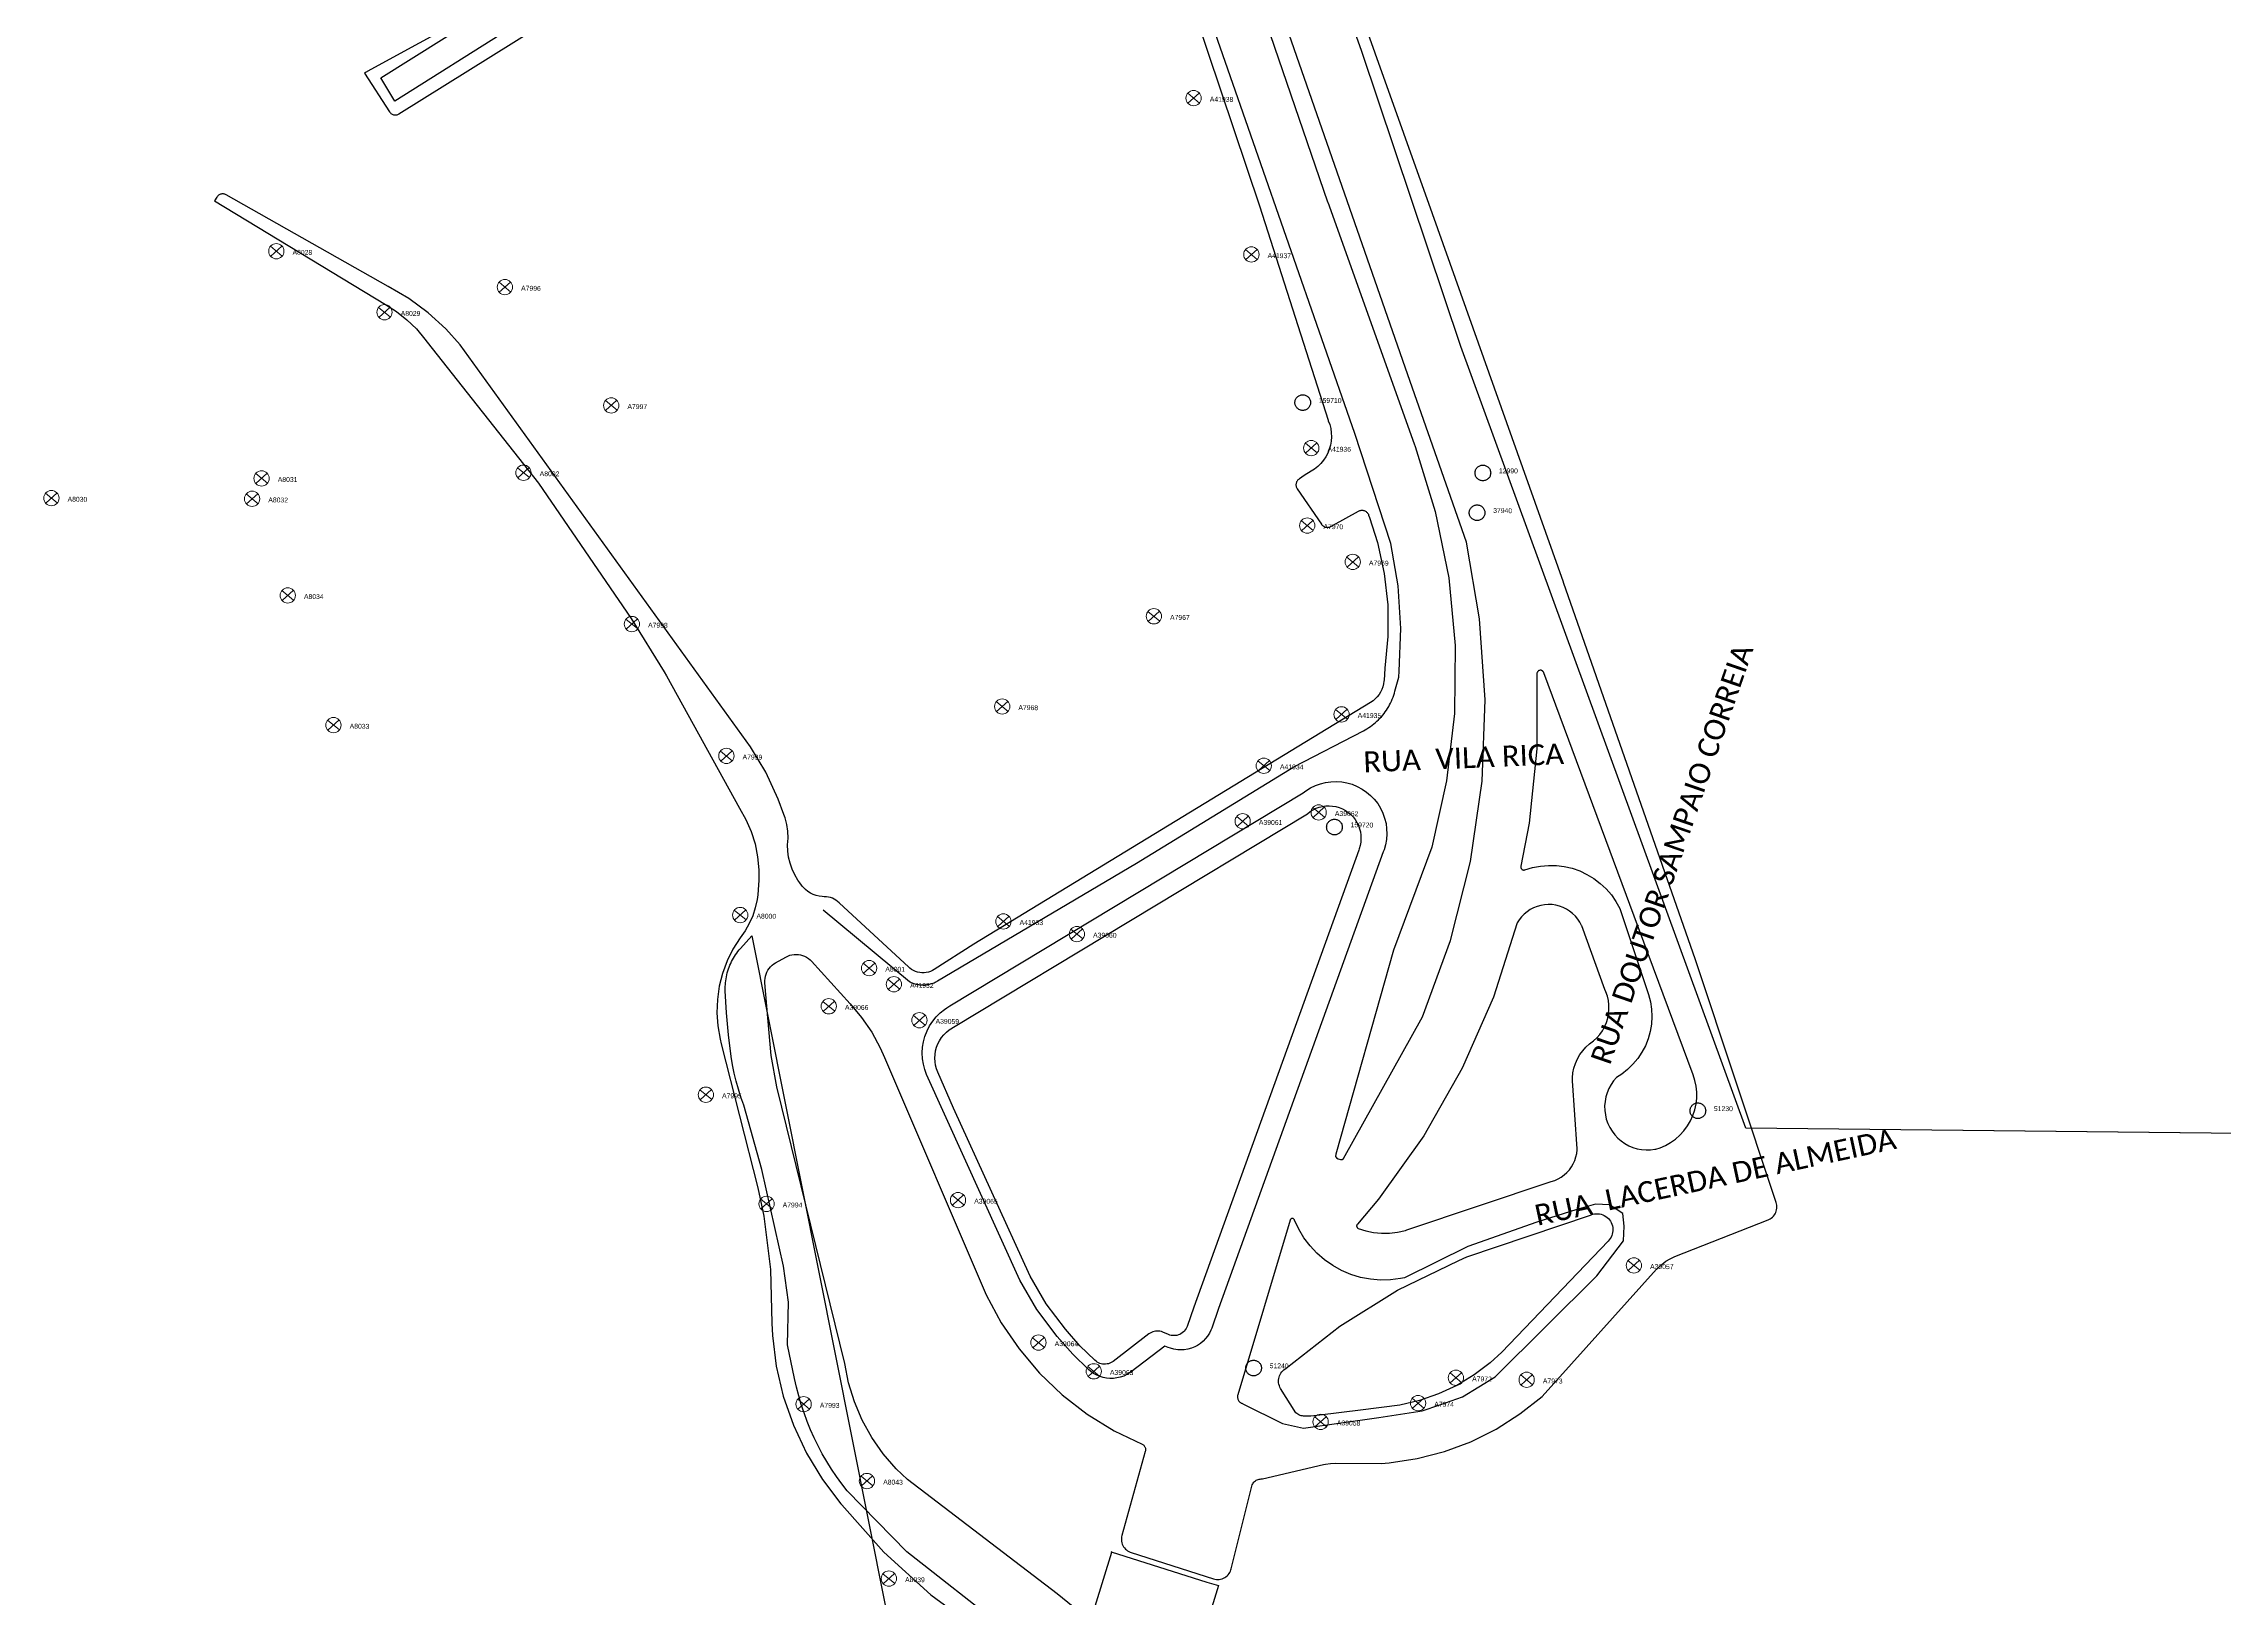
# Model space of a CAD drawing. Header units: millimetres. Extents: x 676447 to 689606, y 7455628 to 7463967.
# Drawn here: x 685345.4 to 685658.8, y 7459636 to 7459859.4 of the extents above; entities that cross this region are included whole.
import ezdxf

# ---------------------------------------------------------------- set-up
doc = ezdxf.new("R2010")
doc.units = ezdxf.units.MM
doc.header["$LTSCALE"] = 0.1
doc.header["$MEASUREMENT"] = 0
doc.linetypes.add('PHANTOM2', pattern=[1.25, 0.625, -0.125, 0.125, -0.125, 0.125, -0.125])
doc.layers.add('10.4-Postes', color=1, linetype='Continuous', lineweight=0)
for name, color, linetype in [('Caixas Subterrâneas', 5, 'Continuous'), ('LEGENDAS_INFRAESTRUTURAS', 7, 'Continuous'), ('MUB_MEIOFIO', 7, 'Continuous'), ('MUB_OBRA_ARTE', 7, 'Continuous'), ('MUB_QUADRAS', 7, 'Continuous'), ('MUB_SEGMENTO', 7, 'Continuous'), ('NOS_DE_INFRAESTRUTURA', 7, 'Continuous')]:
    doc.layers.add(name, color=color, linetype=linetype)
doc.styles.add('Legend', font='calibri.ttf')
doc.styles.get("Standard").update_dxf_attribs({"font": 'arial.ttf'})

# ---------------------------------------------------------------- blocks, each defined once
blk = doc.blocks.new('PTPT')
at = {"layer": '10.4-Postes', "color": 1, "linetype": 'PHANTOM2'}
for points in [[(-0.0000079, 0.0000104), (0.0000075, -0.000002)], [(0.000007, 0.0000109), (-0.0000074, -0.0000025)]]:
    blk.add_lwpolyline(points, dxfattribs=at)
at = {"layer": '10.4-Postes', "color": 1}
blk.add_circle((-0.0000002, 0.0000042), 0.00000987, dxfattribs=at)
blk = doc.blocks.new('MHMZ')
at = {"linetype": 'PHANTOM2'}
blk.add_circle((0, 0), 0.0000101, dxfattribs=at)

msp = doc.modelspace()

# ---------------------------------------------------------------- linework, layer by layer
at = {"layer": 'MUB_MEIOFIO', "linetype": 'Continuous'}
for points in [[(685590.01, 7459703.56), (685549.09, 7459815.86), (685534.85, 7459858.25), (685485.55, 7459996.31), (685484.74, 7460000.21), (685484.74, 7460003.17), (685484.74, 7460005.45), (685485.14, 7460007.87), (685485.95, 7460011.1), (685487.16, 7460013.52), (685489.18, 7460016.48), (685491.6, 7460019.17), (685494.02, 7460021.32), (685497.65, 7460023.07), (685537.99, 7460038.13), (685578.5, 7460053.17), (685719.19, 7460104.12), (685774.54, 7460123.96), (685828.49, 7460143.75), (685885.65, 7460163.83), (685928.63, 7460179.9)], [(685457.46, 7459734.95), (685469.83, 7459724.66), (685469.96, 7459724.59), (685470.09, 7459724.53), (685470.22, 7459724.47), (685470.35, 7459724.42), (685470.48, 7459724.37), (685470.62, 7459724.33), (685470.75, 7459724.29), (685470.89, 7459724.26), (685471.03, 7459724.23), (685471.17, 7459724.21), (685471.31, 7459724.19), (685471.45, 7459724.17), (685471.59, 7459724.17), (685471.74, 7459724.16), (685471.88, 7459724.16), (685472.02, 7459724.17), (685472.16, 7459724.18), (685472.3, 7459724.19), (685472.44, 7459724.21), (685472.58, 7459724.24), (685472.72, 7459724.26), (685472.86, 7459724.3), (685472.99, 7459724.34), (685473.13, 7459724.38), (685473.26, 7459724.43), (685473.39, 7459724.48), (685473.52, 7459724.54), (685473.65, 7459724.6), (685473.78, 7459724.67), (685473.9, 7459724.74), (685502.48, 7459741.66), (685525.07, 7459755.47), (685535.06, 7459760.68), (685535.32, 7459760.82), (685535.58, 7459760.97), (685535.83, 7459761.13), (685536.08, 7459761.3), (685536.33, 7459761.47), (685536.56, 7459761.66), (685536.79, 7459761.85), (685537.02, 7459762.05), (685537.23, 7459762.25), (685537.44, 7459762.46), (685537.65, 7459762.68), (685537.84, 7459762.91), (685538.03, 7459763.14), (685538.21, 7459763.38), (685538.38, 7459763.63), (685538.54, 7459763.88), (685538.7, 7459764.14), (685538.84, 7459764.4), (685538.98, 7459764.66), (685539.11, 7459764.93), (685539.22, 7459765.21), (685539.33, 7459765.49), (685539.43, 7459765.77), (685539.52, 7459766.05), (685539.6, 7459766.34), (685540.14, 7459768.39), (685540.22, 7459769.24), (685540.46, 7459775.38), (685540.05, 7459781.51), (685539, 7459787.57), (685533.84, 7459803.4), (685495.92, 7459912.25)], [(685504.63, 7459910.5), (685529.93, 7459836.68), (685529.95, 7459836.6), (685542.34, 7459801.9), (685542.49, 7459801.5), (685545.4, 7459792.19), (685547.33, 7459782.63), (685548.25, 7459772.91), (685548.14, 7459763.16), (685547.02, 7459753.46), (685544.89, 7459743.94), (685539.41, 7459729.17), (685531.11, 7459699.85), (685531.07, 7459699.49), (685531.18, 7459699.31), (685531.44, 7459699.16), (685531.78, 7459699.06), (685532.03, 7459699.08), (685532.2, 7459699.22)], [(685532.2, 7459699.22), (685543.57, 7459719.59), (685547.6, 7459730.55), (685550.45, 7459741.88), (685552.11, 7459753.44), (685552.55, 7459765.11), (685551.77, 7459776.77), (685549.89, 7459787.76), (685541.46, 7459811.83), (685509.17, 7459904.41)], [(685412.33, 7459861.48), (685395.92, 7459851.13), (685393.89, 7459854.46), (685407.76, 7459863.13)], [(685560.98, 7459769.01), (685560.98, 7459769.02), (685560.96, 7459769.07), (685560.93, 7459769.12), (685560.91, 7459769.16), (685560.87, 7459769.2), (685560.83, 7459769.24), (685560.79, 7459769.27), (685560.75, 7459769.3), (685560.7, 7459769.32), (685560.65, 7459769.34), (685560.6, 7459769.36), (685560.55, 7459769.36), (685560.5, 7459769.37), (685560.45, 7459769.36), (685560.39, 7459769.35), (685560.34, 7459769.34), (685560.29, 7459769.32), (685560.25, 7459769.3), (685560.2, 7459769.27), (685560.16, 7459769.24), (685560.13, 7459769.2), (685560.09, 7459769.16), (685560.06, 7459769.11), (685560.04, 7459769.07), (685560.02, 7459769.02), (685560.01, 7459768.97), (685560, 7459768.92), (685560, 7459768.86), (685560, 7459768.81), (685560, 7459758.09), (685558.88, 7459747.42), (685557.7, 7459741.22), (685557.69, 7459741.18), (685557.68, 7459741.13), (685557.68, 7459741.08), (685557.69, 7459741.04), (685557.7, 7459740.99), (685557.71, 7459740.95), (685557.73, 7459740.91), (685557.75, 7459740.87), (685557.78, 7459740.83), (685557.81, 7459740.79), (685557.84, 7459740.76), (685557.88, 7459740.74), (685557.91, 7459740.71), (685557.96, 7459740.69), (685558, 7459740.68), (685558.04, 7459740.67), (685558.09, 7459740.66), (685558.14, 7459740.66), (685558.18, 7459740.66), (685558.23, 7459740.67), (685558.25, 7459740.68), (685559.35, 7459741.02), (685560.49, 7459741.24), (685561.64, 7459741.33), (685562.79, 7459741.31), (685563.93, 7459741.17), (685565.06, 7459740.91), (685566.15, 7459740.53), (685567.19, 7459740.04), (685568.18, 7459739.44), (685569.1, 7459738.75), (685569.94, 7459737.96), (685570.7, 7459737.09), (685571.36, 7459736.14), (685571.91, 7459735.13), (685571.98, 7459734.99), (685576.04, 7459722.78), (685576.31, 7459721.74), (685576.46, 7459720.68), (685576.51, 7459719.6), (685576.44, 7459718.53), (685576.26, 7459717.47), (685575.97, 7459716.43), (685575.58, 7459715.43), (685575.08, 7459714.48), (685574.49, 7459713.59), (685573.8, 7459712.76), (685573.03, 7459712), (685572.19, 7459711.34), (685571.44, 7459710.85), (685571.02, 7459710.36), (685570.65, 7459709.83), (685570.34, 7459709.27), (685570.09, 7459708.68), (685569.91, 7459708.06), (685569.79, 7459707.43), (685569.73, 7459706.79), (685569.75, 7459706.14), (685569.83, 7459705.51), (685569.97, 7459704.88), (685570.18, 7459704.27), (685570.46, 7459703.69), (685570.79, 7459703.14), (685571.18, 7459702.63), (685571.62, 7459702.16), (685572.11, 7459701.74), (685572.64, 7459701.37), (685573.2, 7459701.06), (685573.79, 7459700.81), (685574.41, 7459700.62), (685575.04, 7459700.5), (685575.68, 7459700.45), (685576.33, 7459700.46), (685576.96, 7459700.54), (685577.1, 7459700.57), (685577.69, 7459700.77), (685578.47, 7459701.11), (685579.21, 7459701.53), (685579.9, 7459702.02), (685580.54, 7459702.59), (685581.12, 7459703.22), (685581.62, 7459703.91), (685582.06, 7459704.64), (685582.41, 7459705.42), (685582.68, 7459706.23), (685582.86, 7459707.06), (685582.96, 7459707.91), (685582.96, 7459708.76), (685582.88, 7459709.61), (685582.71, 7459710.45), (685582.45, 7459711.26), (685574.57, 7459732.38), (685560.98, 7459769.01)], [(685472.31, 7459711.31), (685472.05, 7459712.01), (685471.85, 7459712.78), (685471.73, 7459713.56), (685471.69, 7459714.38), (685471.73, 7459715.22), (685471.87, 7459715.99), (685472.07, 7459716.76), (685472.37, 7459717.55), (685472.75, 7459718.27), (685473.2, 7459718.95), (685473.7, 7459719.57), (685474.27, 7459720.13), (685474.9, 7459720.64), (685475.22, 7459720.85), (685475.67, 7459721.15), (685526.43, 7459751.75), (685526.79, 7459752.04), (685527.46, 7459752.46), (685528.17, 7459752.8), (685528.89, 7459753.05), (685529.62, 7459753.24), (685530.41, 7459753.35), (685531.19, 7459753.37), (685531.95, 7459753.32), (685532.71, 7459753.18), (685533.44, 7459752.98), (685534.18, 7459752.68), (685534.89, 7459752.3), (685535.52, 7459751.86), (685536.09, 7459751.38), (685536.63, 7459750.83), (685537.12, 7459750.21), (685537.51, 7459749.56), (685537.87, 7459748.85), (685538.12, 7459748.11), (685538.32, 7459747.36), (685538.41, 7459746.6), (685538.44, 7459745.85), (685538.39, 7459745.06), (685538.25, 7459744.3), (685538.05, 7459743.57), (685537.93, 7459743.27), (685514.26, 7459677.66), (685513.28, 7459674.87), (685513.17, 7459674.57), (685512.94, 7459674.12), (685512.67, 7459673.72), (685512.38, 7459673.34), (685512.04, 7459673), (685511.64, 7459672.65), (685511.21, 7459672.38), (685510.83, 7459672.17), (685510.35, 7459671.98), (685509.84, 7459671.83), (685509.31, 7459671.75), (685508.89, 7459671.73), (685508.42, 7459671.73), (685507.81, 7459671.82), (685507.36, 7459671.95), (685507, 7459672.08), (685506.54, 7459672.28), (685501.69, 7459668.57), (685501.47, 7459668.42), (685501.09, 7459668.19), (685500.64, 7459667.97), (685500.12, 7459667.79), (685499.66, 7459667.7), (685499.18, 7459667.63), (685498.64, 7459667.63), (685498.16, 7459667.68), (685497.69, 7459667.77), (685497.25, 7459667.9), (685496.77, 7459668.09), (685496.31, 7459668.35), (685495.9, 7459668.64), (685495.58, 7459668.92), (685493.31, 7459671.12), (685491.07, 7459673.66), (685488.17, 7459677.55), (685485.69, 7459681.75), (685472.31, 7459711.31)], [(685541.32, 7459688.96), (685562.06, 7459695.92), (685562.56, 7459696.08), (685563.04, 7459696.29), (685563.49, 7459696.55), (685563.91, 7459696.86), (685564.3, 7459697.2), (685564.66, 7459697.59), (685564.97, 7459698.01), (685565.23, 7459698.47), (685565.44, 7459698.94), (685565.61, 7459699.44), (685565.72, 7459699.95), (685565.77, 7459700.47), (685565.78, 7459700.62), (685565.1, 7459710.38), (685565.11, 7459710.82), (685565.18, 7459711.52), (685565.32, 7459712.21), (685565.54, 7459712.88), (685565.82, 7459713.53), (685566.17, 7459714.14), (685566.58, 7459714.71), (685567.05, 7459715.24), (685567.57, 7459715.71), (685568.14, 7459716.13), (685568.61, 7459716.57), (685569.04, 7459717.05), (685569.41, 7459717.58), (685569.72, 7459718.15), (685569.98, 7459718.74), (685570.17, 7459719.36), (685570.29, 7459719.99), (685570.35, 7459720.63), (685570.34, 7459721.28), (685570.27, 7459721.92), (685570.12, 7459722.55), (685569.91, 7459723.16), (685569.76, 7459723.51), (685566.44, 7459732.64), (685566.42, 7459732.69), (685566.17, 7459733.17), (685565.86, 7459733.62), (685565.52, 7459734.04), (685565.13, 7459734.42), (685564.7, 7459734.76), (685564.24, 7459735.05), (685563.75, 7459735.29), (685563.24, 7459735.48), (685562.71, 7459735.61), (685562.18, 7459735.69), (685561.63, 7459735.71), (685561.09, 7459735.68), (685560.55, 7459735.59), (685560.03, 7459735.44), (685559.52, 7459735.24), (685559.04, 7459734.99), (685558.59, 7459734.68), (685558.17, 7459734.34), (685557.79, 7459733.95), (685557.45, 7459733.52), (685557.16, 7459733.06), (685553.77, 7459722.41), (685549.28, 7459712.18), (685543.75, 7459702.47), (685537.23, 7459693.4), (685534.22, 7459689.8), (685534.2, 7459689.78), (685534.18, 7459689.75), (685534.16, 7459689.72), (685534.14, 7459689.68), (685534.12, 7459689.65), (685534.11, 7459689.61), (685534.1, 7459689.57), (685534.1, 7459689.53), (685534.1, 7459689.49), (685534.11, 7459689.45), (685534.12, 7459689.41), (685534.13, 7459689.38), (685534.15, 7459689.34), (685534.17, 7459689.31), (685534.19, 7459689.28), (685534.22, 7459689.25), (685534.25, 7459689.22), (685534.28, 7459689.2), (685534.32, 7459689.18), (685535.42, 7459688.84), (685536.54, 7459688.61), (685537.69, 7459688.5), (685538.84, 7459688.51), (685539.98, 7459688.65), (685541.1, 7459688.9), (685541.32, 7459688.96)], [(685483.49, 7459631.72), (685469.48, 7459642.72), (685460.9, 7459651.46), (685460.11, 7459652.48), (685459.36, 7459653.52), (685458.65, 7459654.59), (685457.97, 7459655.68), (685457.33, 7459656.8), (685456.72, 7459657.93), (685456.16, 7459659.09), (685455.63, 7459660.26), (685455.14, 7459661.45), (685454.7, 7459662.66), (685454.29, 7459663.88), (685453.93, 7459665.11), (685453.6, 7459666.36), (685453.32, 7459667.61), (685452.32, 7459672.46), (685452.47, 7459678.6), (685451.75, 7459683.74), (685448.62, 7459697.63), (685446.03, 7459706.9), (685445.63, 7459708.03), (685445.27, 7459709.18), (685444.95, 7459710.33), (685444.67, 7459711.5), (685444.43, 7459712.68), (685444.23, 7459713.86), (685443.86, 7459717.01), (685443.57, 7459720.17), (685443.39, 7459723.33), (685443.38, 7459723.62), (685443.38, 7459723.91), (685443.4, 7459724.2), (685443.42, 7459724.48), (685443.45, 7459724.77), (685443.49, 7459725.05), (685443.54, 7459725.34), (685443.6, 7459725.62), (685443.67, 7459725.9), (685443.75, 7459726.17), (685443.84, 7459726.45), (685443.93, 7459726.72), (685444.04, 7459726.99), (685444.16, 7459727.25), (685444.28, 7459727.51), (685444.42, 7459727.76), (685444.56, 7459728.01), (685444.71, 7459728.26), (685444.87, 7459728.5), (685445.03, 7459728.73), (685445.21, 7459728.96), (685445.39, 7459729.18), (685445.58, 7459729.4), (685447.21, 7459731.19)], [(685447.21, 7459731.19), (685487.9, 7459526.89)], [(686762.36, 7459690.98), (685590.01, 7459703.56)], [(685523.43, 7459661.17), (685526.48, 7459660.5), (685537.28, 7459662.03), (685543.49, 7459662.98), (685546.06, 7459663.84), (685549.31, 7459664.99), (685553.99, 7459667.85), (685568.61, 7459682.36), (685572.43, 7459687.41), (685572.52, 7459689.51), (685572.33, 7459691.33), (685570.42, 7459692.57), (685568.42, 7459692.66), (685565.74, 7459691.9), (685560.01, 7459690.09), (685550.08, 7459686.56), (685540.97, 7459682.09), (685540.4, 7459681.97), (685538.97, 7459681.79), (685537.52, 7459681.76), (685536.08, 7459681.88), (685534.66, 7459682.15), (685533.27, 7459682.57), (685531.94, 7459683.13), (685530.68, 7459683.83), (685529.49, 7459684.66), (685528.39, 7459685.6), (685527.41, 7459686.66), (685526.53, 7459687.81), (685525.78, 7459689.05), (685525.17, 7459690.36), (685525.16, 7459690.39), (685525.15, 7459690.42), (685525.13, 7459690.45), (685525.11, 7459690.48), (685525.08, 7459690.51), (685525.06, 7459690.53), (685525.03, 7459690.55), (685525, 7459690.57), (685524.97, 7459690.58), (685524.94, 7459690.59), (685524.9, 7459690.6), (685524.87, 7459690.61), (685524.83, 7459690.61), (685524.8, 7459690.6), (685524.76, 7459690.59), (685524.73, 7459690.58), (685524.7, 7459690.57), (685524.67, 7459690.55), (685524.64, 7459690.53), (685524.62, 7459690.51), (685524.59, 7459690.48), (685524.57, 7459690.45), (685524.55, 7459690.42), (685524.54, 7459690.39), (685524.53, 7459690.36), (685517.02, 7459665.25), (685517, 7459665.15), (685516.98, 7459665.05), (685516.98, 7459664.94), (685516.99, 7459664.84), (685517.01, 7459664.74), (685517.04, 7459664.64), (685517.07, 7459664.54), (685517.12, 7459664.45), (685517.18, 7459664.36), (685517.25, 7459664.28), (685517.33, 7459664.21), (685517.41, 7459664.15), (685517.5, 7459664.09), (685517.59, 7459664.05), (685517.69, 7459664.01), (685517.74, 7459664), (685523.43, 7459661.17)]]:
    msp.add_lwpolyline(points, dxfattribs=at)
at = {"layer": 'MUB_MEIOFIO', "color": 253, "linetype": 'Continuous'}
for points in [[(685590.01, 7459703.56), (685549.09, 7459815.86), (685534.85, 7459858.25), (685485.55, 7459996.31), (685484.74, 7460000.21), (685484.74, 7460003.17), (685484.74, 7460005.45), (685485.14, 7460007.87), (685485.95, 7460011.1), (685487.16, 7460013.52), (685489.18, 7460016.48), (685491.6, 7460019.17), (685494.02, 7460021.32), (685497.65, 7460023.07), (685537.99, 7460038.13), (685578.5, 7460053.17), (685652.35, 7460079.91)], [(685457.46, 7459734.95), (685469.83, 7459724.66), (685469.96, 7459724.59), (685470.09, 7459724.53), (685470.22, 7459724.47), (685470.35, 7459724.42), (685470.48, 7459724.37), (685470.62, 7459724.33), (685470.75, 7459724.29), (685470.89, 7459724.26), (685471.03, 7459724.23), (685471.17, 7459724.21), (685471.31, 7459724.19), (685471.45, 7459724.17), (685471.59, 7459724.17), (685471.74, 7459724.16), (685471.88, 7459724.16), (685472.02, 7459724.17), (685472.16, 7459724.18), (685472.3, 7459724.19), (685472.44, 7459724.21), (685472.58, 7459724.24), (685472.72, 7459724.26), (685472.86, 7459724.3), (685472.99, 7459724.34), (685473.13, 7459724.38), (685473.26, 7459724.43), (685473.39, 7459724.48), (685473.52, 7459724.54), (685473.65, 7459724.6), (685473.78, 7459724.67), (685473.9, 7459724.74), (685502.48, 7459741.66), (685525.07, 7459755.47), (685535.06, 7459760.68), (685535.32, 7459760.82), (685535.58, 7459760.97), (685535.83, 7459761.13), (685536.08, 7459761.3), (685536.33, 7459761.47), (685536.56, 7459761.66), (685536.79, 7459761.85), (685537.02, 7459762.05), (685537.23, 7459762.25), (685537.44, 7459762.46), (685537.65, 7459762.68), (685537.84, 7459762.91), (685538.03, 7459763.14), (685538.21, 7459763.38), (685538.38, 7459763.63), (685538.54, 7459763.88), (685538.7, 7459764.14), (685538.84, 7459764.4), (685538.98, 7459764.66), (685539.11, 7459764.93), (685539.22, 7459765.21), (685539.33, 7459765.49), (685539.43, 7459765.77), (685539.52, 7459766.05), (685539.6, 7459766.34), (685540.14, 7459768.39), (685540.22, 7459769.24), (685540.46, 7459775.38), (685540.05, 7459781.51), (685539, 7459787.57), (685533.84, 7459803.4), (685495.92, 7459912.25)], [(685504.63, 7459910.5), (685529.93, 7459836.68), (685529.95, 7459836.6), (685542.34, 7459801.9), (685542.49, 7459801.5), (685545.4, 7459792.19), (685547.33, 7459782.63), (685548.25, 7459772.91), (685548.14, 7459763.16), (685547.02, 7459753.46), (685544.89, 7459743.94), (685539.41, 7459729.17), (685531.11, 7459699.85), (685531.07, 7459699.49), (685531.18, 7459699.31), (685531.44, 7459699.16), (685531.78, 7459699.06), (685532.03, 7459699.08), (685532.2, 7459699.22)], [(685532.2, 7459699.22), (685543.57, 7459719.59), (685547.6, 7459730.55), (685550.45, 7459741.88), (685552.11, 7459753.44), (685552.55, 7459765.11), (685551.77, 7459776.77), (685549.89, 7459787.76), (685541.46, 7459811.83), (685509.17, 7459904.41)], [(685412.33, 7459861.48), (685395.92, 7459851.13), (685393.89, 7459854.46), (685407.76, 7459863.13)], [(685560.98, 7459769.01), (685560.98, 7459769.02), (685560.96, 7459769.07), (685560.93, 7459769.12), (685560.91, 7459769.16), (685560.87, 7459769.2), (685560.83, 7459769.24), (685560.79, 7459769.27), (685560.75, 7459769.3), (685560.7, 7459769.32), (685560.65, 7459769.34), (685560.6, 7459769.36), (685560.55, 7459769.36), (685560.5, 7459769.37), (685560.45, 7459769.36), (685560.39, 7459769.35), (685560.34, 7459769.34), (685560.29, 7459769.32), (685560.25, 7459769.3), (685560.2, 7459769.27), (685560.16, 7459769.24), (685560.13, 7459769.2), (685560.09, 7459769.16), (685560.06, 7459769.11), (685560.04, 7459769.07), (685560.02, 7459769.02), (685560.01, 7459768.97), (685560, 7459768.92), (685560, 7459768.86), (685560, 7459768.81), (685560, 7459758.09), (685558.88, 7459747.42), (685557.7, 7459741.22), (685557.69, 7459741.18), (685557.68, 7459741.13), (685557.68, 7459741.08), (685557.69, 7459741.04), (685557.7, 7459740.99), (685557.71, 7459740.95), (685557.73, 7459740.91), (685557.75, 7459740.87), (685557.78, 7459740.83), (685557.81, 7459740.79), (685557.84, 7459740.76), (685557.88, 7459740.74), (685557.91, 7459740.71), (685557.96, 7459740.69), (685558, 7459740.68), (685558.04, 7459740.67), (685558.09, 7459740.66), (685558.14, 7459740.66), (685558.18, 7459740.66), (685558.23, 7459740.67), (685558.25, 7459740.68), (685559.35, 7459741.02), (685560.49, 7459741.24), (685561.64, 7459741.33), (685562.79, 7459741.31), (685563.93, 7459741.17), (685565.06, 7459740.91), (685566.15, 7459740.53), (685567.19, 7459740.04), (685568.18, 7459739.44), (685569.1, 7459738.75), (685569.94, 7459737.96), (685570.7, 7459737.09), (685571.36, 7459736.14), (685571.91, 7459735.13), (685571.98, 7459734.99), (685576.04, 7459722.78), (685576.31, 7459721.74), (685576.46, 7459720.68), (685576.51, 7459719.6), (685576.44, 7459718.53), (685576.26, 7459717.47), (685575.97, 7459716.43), (685575.58, 7459715.43), (685575.08, 7459714.48), (685574.49, 7459713.59), (685573.8, 7459712.76), (685573.03, 7459712), (685572.19, 7459711.34), (685571.44, 7459710.85), (685571.02, 7459710.36), (685570.65, 7459709.83), (685570.34, 7459709.27), (685570.09, 7459708.68), (685569.91, 7459708.06), (685569.79, 7459707.43), (685569.73, 7459706.79), (685569.75, 7459706.14), (685569.83, 7459705.51), (685569.97, 7459704.88), (685570.18, 7459704.27), (685570.46, 7459703.69), (685570.79, 7459703.14), (685571.18, 7459702.63), (685571.62, 7459702.16), (685572.11, 7459701.74), (685572.64, 7459701.37), (685573.2, 7459701.06), (685573.79, 7459700.81), (685574.41, 7459700.62), (685575.04, 7459700.5), (685575.68, 7459700.45), (685576.33, 7459700.46), (685576.96, 7459700.54), (685577.1, 7459700.57), (685577.69, 7459700.77), (685578.47, 7459701.11), (685579.21, 7459701.53), (685579.9, 7459702.02), (685580.54, 7459702.59), (685581.12, 7459703.22), (685581.62, 7459703.91), (685582.06, 7459704.64), (685582.41, 7459705.42), (685582.68, 7459706.23), (685582.86, 7459707.06), (685582.96, 7459707.91), (685582.96, 7459708.76), (685582.88, 7459709.61), (685582.71, 7459710.45), (685582.45, 7459711.26), (685574.57, 7459732.38), (685560.98, 7459769.01)], [(685472.31, 7459711.31), (685472.05, 7459712.01), (685471.85, 7459712.78), (685471.73, 7459713.56), (685471.69, 7459714.38), (685471.73, 7459715.22), (685471.87, 7459715.99), (685472.07, 7459716.76), (685472.37, 7459717.55), (685472.75, 7459718.27), (685473.2, 7459718.95), (685473.7, 7459719.57), (685474.27, 7459720.13), (685474.9, 7459720.64), (685475.22, 7459720.85), (685475.67, 7459721.15), (685526.43, 7459751.75), (685526.79, 7459752.04), (685527.46, 7459752.46), (685528.17, 7459752.8), (685528.89, 7459753.05), (685529.62, 7459753.24), (685530.41, 7459753.35), (685531.19, 7459753.37), (685531.95, 7459753.32), (685532.71, 7459753.18), (685533.44, 7459752.98), (685534.18, 7459752.68), (685534.89, 7459752.3), (685535.52, 7459751.86), (685536.09, 7459751.38), (685536.63, 7459750.83), (685537.12, 7459750.21), (685537.51, 7459749.56), (685537.87, 7459748.85), (685538.12, 7459748.11), (685538.32, 7459747.36), (685538.41, 7459746.6), (685538.44, 7459745.85), (685538.39, 7459745.06), (685538.25, 7459744.3), (685538.05, 7459743.57), (685537.93, 7459743.27), (685514.26, 7459677.66), (685513.28, 7459674.87), (685513.17, 7459674.57), (685512.94, 7459674.12), (685512.67, 7459673.72), (685512.38, 7459673.34), (685512.04, 7459673), (685511.64, 7459672.65), (685511.21, 7459672.38), (685510.83, 7459672.17), (685510.35, 7459671.98), (685509.84, 7459671.83), (685509.31, 7459671.75), (685508.89, 7459671.73), (685508.42, 7459671.73), (685507.81, 7459671.82), (685507.36, 7459671.95), (685507, 7459672.08), (685506.54, 7459672.28), (685501.69, 7459668.57), (685501.47, 7459668.42), (685501.09, 7459668.19), (685500.64, 7459667.97), (685500.12, 7459667.79), (685499.66, 7459667.7), (685499.18, 7459667.63), (685498.64, 7459667.63), (685498.16, 7459667.68), (685497.69, 7459667.77), (685497.25, 7459667.9), (685496.77, 7459668.09), (685496.31, 7459668.35), (685495.9, 7459668.64), (685495.58, 7459668.92), (685493.31, 7459671.12), (685491.07, 7459673.66), (685488.17, 7459677.55), (685485.69, 7459681.75), (685472.31, 7459711.31)], [(685541.32, 7459688.96), (685562.06, 7459695.92), (685562.56, 7459696.08), (685563.04, 7459696.29), (685563.49, 7459696.55), (685563.91, 7459696.86), (685564.3, 7459697.2), (685564.66, 7459697.59), (685564.97, 7459698.01), (685565.23, 7459698.47), (685565.44, 7459698.94), (685565.61, 7459699.44), (685565.72, 7459699.95), (685565.77, 7459700.47), (685565.78, 7459700.62), (685565.1, 7459710.38), (685565.11, 7459710.82), (685565.18, 7459711.52), (685565.32, 7459712.21), (685565.54, 7459712.88), (685565.82, 7459713.53), (685566.17, 7459714.14), (685566.58, 7459714.71), (685567.05, 7459715.24), (685567.57, 7459715.71), (685568.14, 7459716.13), (685568.61, 7459716.57), (685569.04, 7459717.05), (685569.41, 7459717.58), (685569.72, 7459718.15), (685569.98, 7459718.74), (685570.17, 7459719.36), (685570.29, 7459719.99), (685570.35, 7459720.63), (685570.34, 7459721.28), (685570.27, 7459721.92), (685570.12, 7459722.55), (685569.91, 7459723.16), (685569.76, 7459723.51), (685566.44, 7459732.64), (685566.42, 7459732.69), (685566.17, 7459733.17), (685565.86, 7459733.62), (685565.52, 7459734.04), (685565.13, 7459734.42), (685564.7, 7459734.76), (685564.24, 7459735.05), (685563.75, 7459735.29), (685563.24, 7459735.48), (685562.71, 7459735.61), (685562.18, 7459735.69), (685561.63, 7459735.71), (685561.09, 7459735.68), (685560.55, 7459735.59), (685560.03, 7459735.44), (685559.52, 7459735.24), (685559.04, 7459734.99), (685558.59, 7459734.68), (685558.17, 7459734.34), (685557.79, 7459733.95), (685557.45, 7459733.52), (685557.16, 7459733.06), (685553.77, 7459722.41), (685549.28, 7459712.18), (685543.75, 7459702.47), (685537.23, 7459693.4), (685534.22, 7459689.8), (685534.2, 7459689.78), (685534.18, 7459689.75), (685534.16, 7459689.72), (685534.14, 7459689.68), (685534.12, 7459689.65), (685534.11, 7459689.61), (685534.1, 7459689.57), (685534.1, 7459689.53), (685534.1, 7459689.49), (685534.11, 7459689.45), (685534.12, 7459689.41), (685534.13, 7459689.38), (685534.15, 7459689.34), (685534.17, 7459689.31), (685534.19, 7459689.28), (685534.22, 7459689.25), (685534.25, 7459689.22), (685534.28, 7459689.2), (685534.32, 7459689.18), (685535.42, 7459688.84), (685536.54, 7459688.61), (685537.69, 7459688.5), (685538.84, 7459688.51), (685539.98, 7459688.65), (685541.1, 7459688.9), (685541.32, 7459688.96)], [(685483.49, 7459631.72), (685469.48, 7459642.72), (685460.9, 7459651.46), (685460.11, 7459652.48), (685459.36, 7459653.52), (685458.65, 7459654.59), (685457.97, 7459655.68), (685457.33, 7459656.8), (685456.72, 7459657.93), (685456.16, 7459659.09), (685455.63, 7459660.26), (685455.14, 7459661.45), (685454.7, 7459662.66), (685454.29, 7459663.88), (685453.93, 7459665.11), (685453.6, 7459666.36), (685453.32, 7459667.61), (685452.32, 7459672.46), (685452.47, 7459678.6), (685451.75, 7459683.74), (685448.62, 7459697.63), (685446.03, 7459706.9), (685445.63, 7459708.03), (685445.27, 7459709.18), (685444.95, 7459710.33), (685444.67, 7459711.5), (685444.43, 7459712.68), (685444.23, 7459713.86), (685443.86, 7459717.01), (685443.57, 7459720.17), (685443.39, 7459723.33), (685443.38, 7459723.62), (685443.38, 7459723.91), (685443.4, 7459724.2), (685443.42, 7459724.48), (685443.45, 7459724.77), (685443.49, 7459725.05), (685443.54, 7459725.34), (685443.6, 7459725.62), (685443.67, 7459725.9), (685443.75, 7459726.17), (685443.84, 7459726.45), (685443.93, 7459726.72), (685444.04, 7459726.99), (685444.16, 7459727.25), (685444.28, 7459727.51), (685444.42, 7459727.76), (685444.56, 7459728.01), (685444.71, 7459728.26), (685444.87, 7459728.5), (685445.03, 7459728.73), (685445.21, 7459728.96), (685445.39, 7459729.18), (685445.58, 7459729.4), (685447.21, 7459731.19)], [(685447.21, 7459731.19), (685487.9, 7459526.89)], [(685652.35, 7459702.89), (685590.01, 7459703.56)], [(685523.43, 7459661.17), (685526.48, 7459660.5), (685537.28, 7459662.03), (685543.49, 7459662.98), (685546.06, 7459663.84), (685549.31, 7459664.99), (685553.99, 7459667.85), (685568.61, 7459682.36), (685572.43, 7459687.41), (685572.52, 7459689.51), (685572.33, 7459691.33), (685570.42, 7459692.57), (685568.42, 7459692.66), (685565.74, 7459691.9), (685560.01, 7459690.09), (685550.08, 7459686.56), (685540.97, 7459682.09), (685540.4, 7459681.97), (685538.97, 7459681.79), (685537.52, 7459681.76), (685536.08, 7459681.88), (685534.66, 7459682.15), (685533.27, 7459682.57), (685531.94, 7459683.13), (685530.68, 7459683.83), (685529.49, 7459684.66), (685528.39, 7459685.6), (685527.41, 7459686.66), (685526.53, 7459687.81), (685525.78, 7459689.05), (685525.17, 7459690.36), (685525.16, 7459690.39), (685525.15, 7459690.42), (685525.13, 7459690.45), (685525.11, 7459690.48), (685525.08, 7459690.51), (685525.06, 7459690.53), (685525.03, 7459690.55), (685525, 7459690.57), (685524.97, 7459690.58), (685524.94, 7459690.59), (685524.9, 7459690.6), (685524.87, 7459690.61), (685524.83, 7459690.61), (685524.8, 7459690.6), (685524.76, 7459690.59), (685524.73, 7459690.58), (685524.7, 7459690.57), (685524.67, 7459690.55), (685524.64, 7459690.53), (685524.62, 7459690.51), (685524.59, 7459690.48), (685524.57, 7459690.45), (685524.55, 7459690.42), (685524.54, 7459690.39), (685524.53, 7459690.36), (685517.02, 7459665.25), (685517, 7459665.15), (685516.98, 7459665.05), (685516.98, 7459664.94), (685516.99, 7459664.84), (685517.01, 7459664.74), (685517.04, 7459664.64), (685517.07, 7459664.54), (685517.12, 7459664.45), (685517.18, 7459664.36), (685517.25, 7459664.28), (685517.33, 7459664.21), (685517.41, 7459664.15), (685517.5, 7459664.09), (685517.59, 7459664.05), (685517.69, 7459664.01), (685517.74, 7459664), (685523.43, 7459661.17)]]:
    msp.add_lwpolyline(points, dxfattribs=at)
at = {"layer": 'MUB_OBRA_ARTE', "linetype": 'Continuous'}
msp.add_lwpolyline([(685461.95, 7459465.33), (685447.42, 7459469.54), (685473.36, 7459559.82), (685498.94, 7459642.68), (685498.83, 7459642.7), (685512.59, 7459638.38), (685514.27, 7459637.87), (685488.8, 7459555.24), (685461.95, 7459465.33)], dxfattribs=at)
at = {"layer": 'MUB_QUADRAS', "linetype": 'Continuous'}
for points in [[(685521.27, 7459612.13), (685491.08, 7459636.7), (685469.55, 7459653.11), (685467.96, 7459654.63), (685466.08, 7459656.78), (685464.44, 7459659.12), (685463.05, 7459661.62), (685461.94, 7459664.25), (685461.1, 7459666.98), (685460.55, 7459669.79), (685450.81, 7459709.53), (685449.98, 7459714), (685449.5, 7459719.45), (685449.09, 7459724.47), (685449.08, 7459724.78), (685449.1, 7459725.09), (685449.16, 7459725.4), (685449.25, 7459725.71), (685449.36, 7459726), (685449.51, 7459726.27), (685449.69, 7459726.53), (685449.89, 7459726.77), (685450.12, 7459726.99), (685450.37, 7459727.18), (685450.6, 7459727.32), (685452.07, 7459728.16), (685452.35, 7459728.3), (685452.65, 7459728.41), (685452.95, 7459728.49), (685453.26, 7459728.53), (685453.58, 7459728.55), (685453.89, 7459728.53), (685454.2, 7459728.48), (685454.5, 7459728.39), (685454.79, 7459728.28), (685455.07, 7459728.13), (685455.33, 7459727.96), (685455.58, 7459727.76), (685455.77, 7459727.56), (685461.32, 7459721.45), (685462.98, 7459719.5), (685464.43, 7459717.39), (685465.65, 7459715.14), (685466.27, 7459713.73), (685480.88, 7459679.62), (685483.03, 7459675.62), (685485.59, 7459671.87), (685488.53, 7459668.4), (685491.81, 7459665.27), (685495.4, 7459662.49), (685499.27, 7459660.1), (685503.28, 7459658.2), (685503.29, 7459658.19), (685503.37, 7459658.14), (685503.45, 7459658.09), (685503.52, 7459658.02), (685503.58, 7459657.95), (685503.63, 7459657.87), (685503.68, 7459657.79), (685503.71, 7459657.7), (685503.74, 7459657.61), (685503.76, 7459657.52), (685503.77, 7459657.42), (685503.76, 7459657.33), (685503.75, 7459657.23), (685503.73, 7459657.14), (685500.37, 7459645.06), (685500.32, 7459644.85), (685500.3, 7459644.65), (685500.3, 7459644.44), (685500.32, 7459644.23), (685500.36, 7459644.02), (685500.42, 7459643.82), (685500.5, 7459643.63), (685500.61, 7459643.45), (685500.73, 7459643.28), (685500.87, 7459643.12), (685501.02, 7459642.98), (685501.19, 7459642.85), (685501.37, 7459642.75), (685501.56, 7459642.66), (685501.69, 7459642.62), (685513.53, 7459638.85), (685513.73, 7459638.79), (685513.94, 7459638.76), (685514.15, 7459638.75), (685514.36, 7459638.76), (685514.56, 7459638.8), (685514.77, 7459638.85), (685514.96, 7459638.93), (685515.15, 7459639.03), (685515.32, 7459639.14), (685515.48, 7459639.27), (685515.63, 7459639.42), (685515.76, 7459639.59), (685515.88, 7459639.76), (685515.97, 7459639.95), (685516.04, 7459640.15), (685516.08, 7459640.27), (685519.1, 7459652.33), (685519.17, 7459652.46), (685519.25, 7459652.59), (685519.34, 7459652.7), (685519.44, 7459652.81), (685519.56, 7459652.9), (685519.68, 7459652.99), (685519.81, 7459653.05), (685519.95, 7459653.11), (685520.09, 7459653.15), (685520.24, 7459653.17), (685520.39, 7459653.18), (685520.44, 7459653.18), (685520.57, 7459653.22), (685529.35, 7459655.24), (685529.62, 7459655.3), (685530.34, 7459655.41), (685531.08, 7459655.45), (685537.64, 7459655.41), (685538.77, 7459655.5), (685542.78, 7459656.1), (685546.71, 7459657.12), (685550.51, 7459658.54), (685554.14, 7459660.35), (685557.56, 7459662.52), (685560.74, 7459665.05), (685577.2, 7459683.3), (685577.4, 7459683.51), (685577.94, 7459684.01), (685578.53, 7459684.45), (685579.16, 7459684.82), (685579.83, 7459685.12), (685593.22, 7459690.41), (685593.31, 7459690.45), (685593.5, 7459690.55), (685593.67, 7459690.66), (685593.83, 7459690.8), (685593.98, 7459690.95), (685594.11, 7459691.11), (685594.22, 7459691.29), (685594.32, 7459691.47), (685594.39, 7459691.67), (685594.44, 7459691.87), (685594.48, 7459692.08), (685594.49, 7459692.29), (685594.47, 7459692.5), (685594.44, 7459692.7), (685594.38, 7459692.91), (685582.84, 7459727.63), (685582.79, 7459727.77), (685563.83, 7459781.98), (685563.81, 7459782.02), (685545.02, 7459834.93), (685524.41, 7459892.69)], [(685505.26, 7459880.43), (685520.15, 7459836.09), (685529.99, 7459805.29), (685530.02, 7459805.22), (685530.23, 7459804.66), (685530.37, 7459804.08), (685530.46, 7459803.48), (685530.48, 7459802.88), (685530.44, 7459802.28), (685530.34, 7459801.69), (685530.17, 7459801.11), (685529.95, 7459800.56), (685529.67, 7459800.02), (685529.34, 7459799.53), (685528.95, 7459799.06), (685528.52, 7459798.65), (685528.05, 7459798.27), (685527.54, 7459797.95), (685526.56, 7459797.35), (685525.87, 7459796.86), (685525.83, 7459796.83), (685525.74, 7459796.77), (685525.66, 7459796.7), (685525.59, 7459796.62), (685525.53, 7459796.54), (685525.48, 7459796.45), (685525.44, 7459796.35), (685525.41, 7459796.25), (685525.39, 7459796.15), (685525.38, 7459796.04), (685525.38, 7459795.94), (685525.39, 7459795.84), (685525.41, 7459795.73), (685525.45, 7459795.63), (685525.49, 7459795.54), (685525.54, 7459795.45), (685529.04, 7459790.34), (685529.07, 7459790.31), (685529.13, 7459790.23), (685529.21, 7459790.15), (685529.29, 7459790.09), (685529.37, 7459790.03), (685529.47, 7459789.98), (685529.56, 7459789.94), (685529.67, 7459789.92), (685529.77, 7459789.9), (685529.87, 7459789.89), (685529.98, 7459789.9), (685530.08, 7459789.91), (685530.18, 7459789.94), (685530.28, 7459789.98), (685530.37, 7459790.03), (685530.73, 7459790.19), (685534.36, 7459792.23), (685534.46, 7459792.27), (685534.56, 7459792.31), (685534.66, 7459792.34), (685534.76, 7459792.35), (685534.86, 7459792.36), (685534.97, 7459792.35), (685535.07, 7459792.34), (685535.17, 7459792.31), (685535.27, 7459792.27), (685535.36, 7459792.23), (685535.45, 7459792.17), (685535.53, 7459792.1), (685535.61, 7459792.03), (685535.67, 7459791.95), (685535.73, 7459791.86), (685535.78, 7459791.77), (685535.81, 7459791.67), (685535.93, 7459791.32), (685537.09, 7459787.71), (685538.07, 7459783.27), (685538.57, 7459778.75), (685538.6, 7459774.2), (685538.15, 7459769.68), (685538.03, 7459767.88), (685538.02, 7459767.82), (685537.97, 7459767.41), (685537.87, 7459767), (685537.73, 7459766.6), (685537.54, 7459766.23), (685537.32, 7459765.87), (685537.07, 7459765.54), (685536.78, 7459765.24), (685536.46, 7459764.97), (685536.11, 7459764.73), (685479.08, 7459730.01), (685473.42, 7459726.37), (685473.15, 7459726.21), (685472.86, 7459726.08), (685472.56, 7459725.99), (685472.26, 7459725.92), (685471.94, 7459725.89), (685471.63, 7459725.89), (685471.32, 7459725.93), (685471.01, 7459725.99), (685470.71, 7459726.09), (685470.43, 7459726.22), (685470.15, 7459726.38), (685469.9, 7459726.57), (685469.76, 7459726.69), (685459.74, 7459735.94), (685459.73, 7459735.95), (685459.52, 7459736.15), (685459.28, 7459736.33), (685459.03, 7459736.49), (685458.77, 7459736.61), (685458.49, 7459736.71), (685458.2, 7459736.78), (685457.91, 7459736.82), (685457.61, 7459736.83), (685457.29, 7459736.85), (685456.86, 7459736.91), (685456.44, 7459737.01), (685456.03, 7459737.16), (685455.64, 7459737.35), (685455.27, 7459737.58), (685454.93, 7459737.85), (685454.62, 7459738.15), (685454.45, 7459738.35), (685454.34, 7459738.48), (685454.1, 7459738.84), (685453.83, 7459739.22), (685453.37, 7459739.98), (685452.98, 7459740.79), (685452.69, 7459741.63), (685452.48, 7459742.49), (685452.36, 7459743.38), (685452.34, 7459744.27), (685452.4, 7459745.25), (685452.36, 7459746.23), (685452.21, 7459747.19), (685451.97, 7459748.14), (685451.8, 7459748.63), (685450.98, 7459750.85), (685449.2, 7459754.72), (685447.02, 7459758.37), (685405.3, 7459816.12), (685403.24, 7459818.42), (685400.7, 7459820.73), (685397.93, 7459822.77), (685394.97, 7459824.51), (685371.66, 7459837.66), (685371.57, 7459837.71), (685371.47, 7459837.75), (685371.37, 7459837.77), (685371.27, 7459837.79), (685371.16, 7459837.79), (685371.06, 7459837.79), (685370.95, 7459837.77), (685370.85, 7459837.74), (685370.76, 7459837.7), (685370.66, 7459837.65), (685370.58, 7459837.6), (685370.5, 7459837.53), (685370.42, 7459837.45), (685370.36, 7459837.37), (685370.32, 7459837.31), (685370, 7459836.79), (685394.55, 7459821.9), (685396.16, 7459820.89), (685397.65, 7459819.73), (685399.02, 7459818.41), (685400.23, 7459816.95), (685400.57, 7459816.49), (685416.57, 7459796.24), (685429.87, 7459776.78), (685434.61, 7459769.16), (685434.93, 7459768.57), (685445.44, 7459749.56), (685446.36, 7459747.92), (685447.1, 7459746.2), (685447.66, 7459744.41), (685448.02, 7459742.57), (685448.2, 7459740.71), (685448.19, 7459739.16), (685448.14, 7459738.52), (685448.04, 7459737.11), (685447.95, 7459736.44), (685447.7, 7459735.24), (685447.33, 7459734.08), (685446.83, 7459732.97), (685446.23, 7459731.91), (685445.51, 7459730.92), (685444.49, 7459729.31), (685443.65, 7459727.6), (685442.99, 7459725.81), (685442.52, 7459723.96), (685442.25, 7459722.07), (685442.18, 7459720.16), (685442.31, 7459718.26), (685442.63, 7459716.38), (685442.8, 7459715.7), (685448.08, 7459695.03), (685448.94, 7459690.93), (685449.9, 7459683.27), (685450.06, 7459675.56), (685450.15, 7459673.79), (685450.7, 7459669.4), (685451.71, 7459665.09), (685453.17, 7459660.91), (685455.05, 7459656.91), (685457.34, 7459653.12), (685460.01, 7459649.6), (685460.11, 7459649.48), (685466.18, 7459642.67), (685472.92, 7459636.54), (685480.27, 7459631.15)], [(685406.37, 7459863.26), (685392.46, 7459855.68), (685391.69, 7459855.23), (685391.55, 7459855.13), (685395.14, 7459849.61), (685395.2, 7459849.52), (685395.27, 7459849.44), (685395.34, 7459849.37), (685395.43, 7459849.31), (685395.52, 7459849.26), (685395.61, 7459849.22), (685395.71, 7459849.18), (685395.82, 7459849.16), (685395.92, 7459849.15), (685396.03, 7459849.15), (685396.13, 7459849.16), (685396.23, 7459849.18), (685396.33, 7459849.22), (685396.43, 7459849.26), (685396.5, 7459849.3), (685433.24, 7459872.26)], [(685473.91, 7459711.62), (685473.73, 7459712.11), (685473.6, 7459712.62), (685473.52, 7459713.13), (685473.49, 7459713.66), (685473.52, 7459714.18), (685473.61, 7459714.69), (685473.74, 7459715.2), (685473.93, 7459715.69), (685474.17, 7459716.15), (685474.46, 7459716.59), (685474.79, 7459716.99), (685475.16, 7459717.36), (685475.57, 7459717.69), (685475.78, 7459717.83), (685476.18, 7459718.09), (685527.04, 7459748.76), (685527.42, 7459749.06), (685527.84, 7459749.32), (685528.27, 7459749.53), (685528.73, 7459749.69), (685529.2, 7459749.81), (685529.68, 7459749.88), (685530.17, 7459749.89), (685530.65, 7459749.86), (685531.13, 7459749.77), (685531.6, 7459749.64), (685532.05, 7459749.46), (685532.48, 7459749.23), (685532.88, 7459748.95), (685533.25, 7459748.64), (685533.59, 7459748.29), (685533.89, 7459747.91), (685534.14, 7459747.5), (685534.36, 7459747.06), (685534.52, 7459746.6), (685534.64, 7459746.13), (685534.7, 7459745.65), (685534.72, 7459745.16), (685534.69, 7459744.68), (685534.6, 7459744.2), (685534.47, 7459743.73), (685534.39, 7459743.53), (685510.7, 7459677.87), (685509.73, 7459675.1), (685509.68, 7459674.97), (685509.59, 7459674.79), (685509.47, 7459674.61), (685509.34, 7459674.44), (685509.2, 7459674.3), (685509.04, 7459674.16), (685508.86, 7459674.05), (685508.68, 7459673.95), (685508.48, 7459673.87), (685508.28, 7459673.81), (685508.08, 7459673.78), (685507.87, 7459673.77), (685507.66, 7459673.77), (685507.45, 7459673.8), (685507.25, 7459673.86), (685507.05, 7459673.93), (685506.27, 7459674.27), (685506.24, 7459674.28), (685506.05, 7459674.35), (685505.84, 7459674.4), (685505.63, 7459674.42), (685505.43, 7459674.43), (685505.22, 7459674.41), (685505.01, 7459674.38), (685504.81, 7459674.32), (685504.62, 7459674.24), (685504.43, 7459674.14), (685504.26, 7459674.02), (685499.1, 7459670.08), (685499, 7459670.01), (685498.82, 7459669.9), (685498.63, 7459669.81), (685498.43, 7459669.74), (685498.23, 7459669.7), (685498.02, 7459669.67), (685497.81, 7459669.67), (685497.6, 7459669.69), (685497.4, 7459669.73), (685497.2, 7459669.79), (685497, 7459669.87), (685496.82, 7459669.97), (685496.65, 7459670.09), (685496.49, 7459670.23), (685494.35, 7459672.31), (685492.25, 7459674.68), (685489.51, 7459678.36), (685487.18, 7459682.31), (685476.18, 7459706.46), (685473.91, 7459711.62)], [(685523.18, 7459666.2), (685523.07, 7459666.39), (685522.99, 7459666.58), (685522.93, 7459666.78), (685522.89, 7459666.99), (685522.87, 7459667.19), (685522.88, 7459667.4), (685522.9, 7459667.61), (685522.95, 7459667.82), (685523.02, 7459668.01), (685523.11, 7459668.2), (685523.21, 7459668.38), (685523.34, 7459668.55), (685523.48, 7459668.7), (685523.64, 7459668.84), (685523.66, 7459668.86), (685523.98, 7459669.1), (685531.68, 7459675.12), (685539.97, 7459680.3), (685548.76, 7459684.59), (685549.93, 7459685.08), (685567.68, 7459691.1), (685567.81, 7459691.15), (685568.04, 7459691.22), (685568.28, 7459691.27), (685568.52, 7459691.29), (685568.76, 7459691.29), (685569, 7459691.26), (685569.24, 7459691.21), (685569.46, 7459691.13), (685569.68, 7459691.03), (685569.89, 7459690.91), (685570.08, 7459690.76), (685570.26, 7459690.6), (685570.42, 7459690.42), (685570.56, 7459690.22), (685570.68, 7459690.01), (685570.77, 7459689.79), (685570.84, 7459689.56), (685570.89, 7459689.32), (685570.91, 7459689.08), (685570.91, 7459688.84), (685570.88, 7459688.6), (685570.83, 7459688.37), (685570.75, 7459688.14), (685570.65, 7459687.92), (685570.53, 7459687.71), (685570.38, 7459687.52), (685570.22, 7459687.34), (685554.95, 7459671.39), (685553.3, 7459669.89), (685550.98, 7459668.13), (685548.49, 7459666.63), (685545.86, 7459665.39), (685543.11, 7459664.44), (685540.28, 7459663.78), (685534.67, 7459663.09), (685528.8, 7459662.35), (685527.53, 7459662.22), (685526.62, 7459662.22), (685526.48, 7459662.22), (685526.31, 7459662.23), (685526.13, 7459662.27), (685525.96, 7459662.32), (685525.8, 7459662.39), (685525.65, 7459662.47), (685525.5, 7459662.57), (685525.37, 7459662.69), (685523.18, 7459666.2)]]:
    msp.add_lwpolyline(points, dxfattribs=at)

# ---------------------------------------------------------------- block references
at = {"layer": 'Caixas Subterrâneas', "color": 40, "xscale": 111319.4907932736, "yscale": 111319.4907932736, "zscale": 111319.4907932736}
for p, rotation in [((685526.35, 7459807.82), 359.2939136488786), ((685552.23, 7459797.71), 359.2938121155031), ((685551.4, 7459791.99), 359.2938134775966), ((685530.91, 7459746.84), 359.2938774562917), ((685583.12, 7459706.08), 359.2936662444466), ((685519.29, 7459669.12), 359.2938975740369)]:
    msp.add_blockref('MHMZ', p, dxfattribs=dict(at, rotation=rotation))
at = {"layer": 'NOS_DE_INFRAESTRUTURA', "color": 1}
for p, xscale, yscale, zscale, rotation in [((685510.69, 7459851.09), 111319.4907932736, 111319.4907932736, 111319.4907932736, 359.2939866226156), ((685378.9, 7459829.1), 111319.4907932736, 111319.4907932736, 111319.4907932736, 359.2944810454895), ((685518.99, 7459828.63), 111319.4907932736, 111319.4907932736, 111319.4907932736, 359.2939480928788), ((685411.74, 7459823.94), 111319.4907932736, 111319.4907932736, 111319.4907932736, 359.2943545632162), ((685394.44, 7459820.33), 111319.4907932736, 111319.4907932736, 111319.4907932736, 359.2944192428858), ((685427.02, 7459806.94), 111319.4907932736, 111319.4907932736, 111319.4907932736, 359.2942911729724), ((685527.6, 7459800.82), 111319.4907932736, 111319.4907932736, 111319.4907932736, 359.2939067553926), ((685376.78, 7459796.46), 111319.4907932736, 111319.4907932736, 111319.4907932736, 359.2944790376839), ((685414.41, 7459797.28), 111319.4907932736, 111319.4907932736, 111319.4907932736, 359.294336146012), ((685346.58, 7459793.63), 111319.4907932735, 111319.4907932735, 111319.4907932735, 359.2945930223165), ((685375.42, 7459793.53), 111319.4907932735, 111319.4907932735, 111319.4907932735, 359.294483278632), ((685527.02, 7459789.68), 111319.4907932735, 111319.4907932735, 111319.4907932735, 359.2939055000464), ((685533.55, 7459784.46), 111319.4907932736, 111319.4907932736, 111319.4907932736, 359.2938790354517), ((685380.54, 7459779.65), 111319.4907932735, 111319.4907932735, 111319.4907932735, 359.2944595117407), ((685429.98, 7459775.54), 111319.4907932736, 111319.4907932736, 111319.4907932736, 359.2942702139756), ((685504.98, 7459776.65), 111319.4907932735, 111319.4907932735, 111319.4907932735, 359.2939853143399), ((685387.11, 7459761.02), 111319.4907932736, 111319.4907932736, 111319.4907932736, 359.2944287688081), ((685483.19, 7459763.69), 111319.4907932736, 111319.4907932736, 111319.4907932736, 359.2940641626593), ((685531.94, 7459762.56), 111319.4907932736, 111319.4907932736, 111319.4907932736, 359.2938784009688), ((685443.56, 7459756.59), 111319.4907932736, 111319.4907932736, 111319.4907932736, 359.2942126850418), ((685520.77, 7459755.18), 111319.4907932736, 111319.4907932736, 111319.4907932736, 359.2939185879466), ((685528.66, 7459748.47), 111319.4907932735, 111319.4907932735, 111319.4907932735, 359.2938865032521), ((685517.74, 7459747.2), 111319.4907932736, 111319.4907932736, 111319.4907932736, 359.2939276325893), ((685445.55, 7459733.73), 111319.4907932736, 111319.4907932736, 111319.4907932736, 359.2941980702343), ((685483.36, 7459732.81), 111319.4907932736, 111319.4907932736, 111319.4907932736, 359.2940539754912), ((685493.92, 7459731), 111319.4907932736, 111319.4907932736, 111319.4907932736, 359.2940132317619), ((685464.07, 7459726.1), 111319.4907932736, 111319.4907932736, 111319.4907932736, 359.2941252609121), ((685467.63, 7459723.79), 111319.4907932736, 111319.4907932736, 111319.4907932736, 359.2941109907946), ((685458.27, 7459720.62), 111319.4907932736, 111319.4907932736, 111319.4907932736, 359.2941456071158), ((685471.29, 7459718.62), 111319.4907932736, 111319.4907932736, 111319.4907932736, 359.2940954603351), ((685440.61, 7459707.92), 111319.4907932736, 111319.4907932736, 111319.4907932736, 359.2942088665342), ((685449.33, 7459692.24), 111319.4907932735, 111319.4907932735, 111319.4907932735, 359.2941708575584), ((685476.84, 7459692.78), 111319.4907932735, 111319.4907932735, 111319.4907932735, 359.2940663666236), ((685573.95, 7459683.39), 111319.4907932736, 111319.4907932736, 111319.4907932736, 359.2936940873079), ((685488.4, 7459672.31), 111319.4907932735, 111319.4907932735, 111319.4907932735, 359.2940160565451), ((685496.34, 7459668.18), 111319.4907932736, 111319.4907932736, 111319.4907932736, 359.2939845707577), ((685548.38, 7459667.25), 111319.4907932735, 111319.4907932735, 111319.4907932735, 359.293786363262), ((685558.54, 7459666.96), 111319.4907932735, 111319.4907932735, 111319.4907932735, 359.2937476177314), ((685454.66, 7459663.46), 111319.4907932736, 111319.4907932736, 111319.4907932736, 359.2941416790329), ((685528.94, 7459660.92), 111319.4907932735, 111319.4907932735, 111319.4907932735, 359.2938583513649), ((685542.94, 7459663.61), 111319.4907932736, 111319.4907932736, 111319.4907932736, 359.2938059467988), ((685463.76, 7459652.42), 111319.4907932736, 111319.4907932736, 111319.4907932736, 359.2941036142637), ((685466.91, 7459638.4), 111319.4907932735, 111319.4907932735, 111319.4907932735, 359.2940873185845)]:
    msp.add_blockref('PTPT', p, dxfattribs=dict(at, xscale=xscale, yscale=yscale, zscale=zscale, rotation=rotation))

# ---------------------------------------------------------------- texts
at = {"layer": 'LEGENDAS_INFRAESTRUTURAS', "color": 1}
for s, rotation, p in [('A41938', 359.294, (685513, 7459851.06)), ('A8028', 359.2945, (685381.21, 7459829.07)), ('A41937', 359.2939, (685521.3, 7459828.6)), ('A7996', 359.2943, (685414.05, 7459823.91)), ('A8029', 359.2944, (685396.75, 7459820.3)), ('A7997', 359.2943, (685429.33, 7459806.91)), ('A41936', 359.2939, (685529.91, 7459800.79)), ('A8031', 359.2945, (685379.09, 7459796.44)), ('A8002', 359.2943, (685416.72, 7459797.26)), ('A8030', 359.2946, (685348.89, 7459793.6)), ('A8032', 359.2945, (685377.73, 7459793.5)), ('A7970', 359.2939, (685529.33, 7459789.66)), ('A7969', 359.2939, (685535.86, 7459784.43)), ('A8034', 359.2945, (685382.85, 7459779.62)), ('A7998', 359.2943, (685432.29, 7459775.51)), ('A7967', 359.294, (685507.29, 7459776.62)), ('A7968', 359.2941, (685485.5, 7459763.66)), ('A41935', 359.2939, (685534.25, 7459762.53)), ('A8033', 359.2944, (685389.42, 7459760.99)), ('A7999', 359.2942, (685445.87, 7459756.56)), ('A41934', 359.2939, (685523.08, 7459755.15)), ('A39061', 359.2939, (685520.05, 7459747.17)), ('A39062', 359.2939, (685530.97, 7459748.44)), ('A8000', 359.2942, (685447.86, 7459733.7)), ('A41933', 359.294, (685485.67, 7459732.79)), ('A39060', 359.294, (685496.23, 7459730.97)), ('A8001', 359.2941, (685466.38, 7459726.08)), ('A41932', 359.2941, (685469.94, 7459723.76)), ('A39066', 359.2941, (685460.58, 7459720.6)), ('A39059', 359.2941, (685473.6, 7459718.59)), ('A7995', 359.2942, (685442.92, 7459707.89)), ('A7994', 359.2942, (685451.63, 7459692.21)), ('A39065', 359.2941, (685479.15, 7459692.75)), ('A39057', 359.2937, (685576.26, 7459683.36)), ('A39064', 359.294, (685490.71, 7459672.28)), ('A39063', 359.294, (685498.65, 7459668.15)), ('A7972', 359.2938, (685550.69, 7459667.22)), ('A7973', 359.2937, (685560.85, 7459666.93)), ('A7993', 359.2941, (685456.97, 7459663.43)), ('A7974', 359.2938, (685545.25, 7459663.58)), ('A39058', 359.2938, (685531.25, 7459660.89)), ('A8043', 359.2941, (685466.07, 7459652.39)), ('A8039', 359.2941, (685469.22, 7459638.38))]:
    msp.add_text(s, height=0.7, rotation=rotation, dxfattribs=at).set_placement(p)
at = {"layer": 'LEGENDAS_INFRAESTRUTURAS', "color": 5}
for s, rotation, p in [('159710', 359.2939, (685528.66, 7459807.79)), ('12990', 359.2938, (685554.54, 7459797.68)), ('37940', 359.2938, (685553.71, 7459791.96)), ('159720', 359.2939, (685533.22, 7459746.81)), ('51230', 359.2937, (685585.43, 7459706.05)), ('51240', 359.2939, (685521.6, 7459669.1))]:
    msp.add_text(s, height=0.7, rotation=rotation, dxfattribs=at).set_placement(p)
at = {"layer": 'MUB_SEGMENTO', "color": 253, "style": 'Legend'}
for s, rotation, p in [('RUA DOUTOR SAMPAIO CORREIA', 70.9793, (685570.48, 7459712.52)), ('RUA  VILA RICA', 2.4009, (685535.13, 7459754.68)), ('RUA  LACERDA DE ALMEIDA', 12.1154, (685560.07, 7459689.55))]:
    msp.add_text(s, height=3, rotation=rotation, dxfattribs=at).set_placement(p)

doc.saveas('drawing.dxf')
